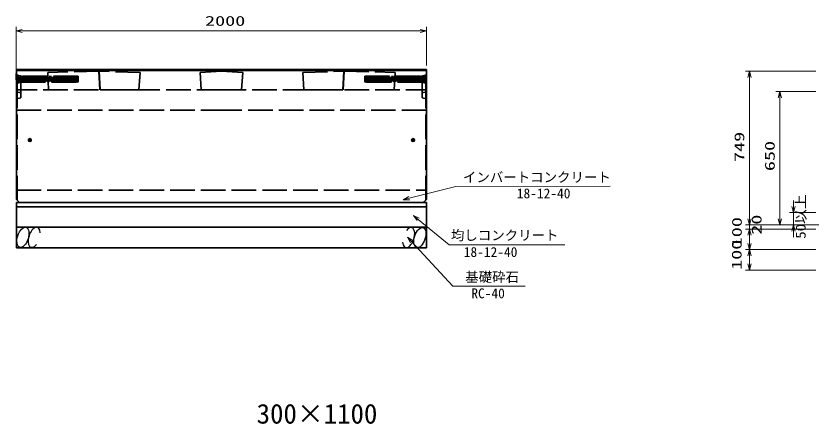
# Model space of a CAD drawing. Units: millimetres on the paper. Extents: x 15 to 1218, y 8 to 859.
# Drawn here: x 448.2 to 644.1, y 435.3 to 534.7 of the extents above; entities that cross this region are included whole.
import ezdxf
from ezdxf.enums import TextEntityAlignment as Align

# ---------------------------------------------------------------- set-up
doc = ezdxf.new("R2010")
doc.units = ezdxf.units.MM
doc.linetypes.add('DASHED', pattern=[7.5, 6, -1.5])
for name, color, linetype, lineweight in [('D-STR-DIM（寸法）', 7, 'Continuous', 13), ('D-STR-HTXT(均しCON-旗)', 7, 'Continuous', 13), ('D-STR-HTXT(基礎砕石-旗)', 7, 'Continuous', 13), ('D-STR-STRF(グリ)', 7, 'Continuous', 25), ('D-STR（構造物）', 1, 'Continuous', 35)]:
    doc.layers.add(name, color=color, linetype=linetype, lineweight=lineweight)
doc.layers.add('D-STR-TXT(文字)', color=7, linetype='Continuous')
doc.styles.add('ＭＳ ゴシック', font='')
doc.styles.get('ＭＳ ゴシック').set_extended_font_data('MS Gothic')

# ---------------------------------------------------------------- blocks, each defined once
blk = doc.blocks.new('_Open30')
at = {"color": 7, "linetype": 'Continuous', "lineweight": 13}
for p, q in [((-1, 0.2679), (0, 0)), ((0, 0), (-1, -0.2679)), ((0, 0), (-1, 0))]:
    blk.add_line(p, q, dxfattribs=at)

msp = doc.modelspace()

# ---------------------------------------------------------------- linework, layer by layer
at = {"layer": 'D-STR-DIM（寸法）'}
for p, q in [((448.178, 521.658), (448.178, 532.037)), ((449.678, 531.037), (546.778, 531.037)), ((548.278, 522.663), (548.278, 532.037)), ((643.306, 521.211), (626.098, 521.211)), ((627.098, 519.711), (627.098, 485.256)), ((643.306, 516.256), (633.525, 516.256)), ((634.525, 514.756), (634.525, 485.256)), ((637.857, 488.256), (637.857, 489.756)), ((627.098, 485.256), (627.098, 486.756)), ((643.295, 486.756), (636.857, 486.756)), ((637.857, 486.756), (637.857, 483.756)), ((643.295, 483.756), (626.098, 483.756)), ((643.295, 483.756), (626.098, 483.756)), ((643.295, 482.756), (626.098, 482.756)), ((643.295, 482.756), (626.098, 482.756)), ((627.098, 483.756), (627.098, 482.756)), ((644.056, 483.756), (633.525, 483.756)), ((642.295, 483.756), (636.857, 483.756)), ((637.857, 482.256), (637.857, 480.756)), ((627.098, 481.256), (627.098, 479.756)), ((627.098, 481.256), (627.098, 479.256)), ((643.295, 477.756), (626.098, 477.756)), ((643.295, 477.756), (626.098, 477.756)), ((627.098, 476.256), (627.098, 474.256)), ((643.295, 472.756), (626.098, 472.756))]:
    msp.add_line(p, q, dxfattribs=at)
at = {"layer": 'D-STR-HTXT(均しCON-旗)'}
for points in [[(593.1, 493.179), (555.467, 493.131), (544.104, 490.267)], [(582.024, 478.897), (553.816, 478.897), (546.257, 485.111)]]:
    msp.add_lwpolyline(points, dxfattribs=at)
at = {"layer": 'D-STR-HTXT(基礎砕石-旗)'}
msp.add_lwpolyline([(572.339, 468.818), (554.768, 468.818), (544.677, 479.684)], dxfattribs=at)
at = {"layer": 'D-STR-STRF(グリ)'}
for centre, major_axis in [((449.842, 480.731), (0.79, 2.421)), ((546.692, 480.684), (-0.79, -2.421))]:
    msp.add_ellipse(centre, major_axis=major_axis, ratio=0.5139, dxfattribs=at)
for centre, start_param, end_param in [((452.583, 480.731), 5.3575563, 10.3750652), ((543.951, 480.684), 2.2159636, 7.2334726)]:
    msp.add_ellipse(centre, major_axis=(0.79, 2.421), ratio=0.5139, start_param=start_param, end_param=end_param, dxfattribs=at)
at = {"layer": 'D-STR（構造物）'}
for p, q in [((448.278, 521.663), (498.278, 521.663)), ((448.278, 489.957), (448.278, 521.663)), ((448.278, 521.413), (498.278, 521.413)), ((548.278, 521.663), (498.278, 521.663)), ((548.278, 521.413), (498.278, 521.413)), ((548.278, 489.957), (548.278, 521.663)), ((448.178, 520.658), (448.278, 520.758)), ((448.178, 519.158), (448.178, 520.658)), ((448.278, 519.058), (448.178, 519.158)), ((468.653, 516.707), (478.153, 516.707)), ((527.903, 516.707), (518.403, 516.707)), ((451.078, 504.457), (451.978, 504.457)), ((451.528, 504.907), (451.528, 504.007)), ((545.478, 504.457), (544.578, 504.457)), ((545.028, 504.907), (545.028, 504.007)), ((449.028, 489.207), (448.278, 489.957)), ((547.528, 489.207), (548.278, 489.957)), ((548.267, 489.207), (448.267, 489.207)), ((448.267, 489.207), (448.267, 488.207)), ((448.267, 488.207), (548.267, 488.207)), ((448.267, 488.207), (548.267, 488.207)), ((448.267, 488.207), (448.267, 483.207)), ((449.028, 489.207), (547.528, 489.207)), ((548.267, 489.207), (548.267, 488.207)), ((548.267, 488.207), (548.267, 483.207)), ((448.267, 483.207), (548.267, 483.207)), ((448.267, 483.207), (448.267, 478.207)), ((448.267, 483.207), (548.267, 483.207)), ((548.267, 483.207), (548.267, 478.207)), ((448.267, 478.207), (548.267, 478.207))]:
    msp.add_line(p, q, dxfattribs=at)
at = {"layer": 'D-STR（構造物）', "linetype": 'DASHED'}
for p, q in [((468.328, 521.208), (455.878, 520.954)), ((468.328, 521.208), (468.592, 516.709)), ((468.403, 521.208), (468.653, 516.707)), ((478.403, 520.958), (468.403, 521.208)), ((498.278, 521.208), (493.103, 520.958)), ((498.278, 521.208), (503.453, 520.958)), ((518.153, 520.958), (528.153, 521.208)), ((528.153, 521.208), (527.903, 516.707)), ((528.228, 521.208), (527.963, 516.709)), ((528.228, 521.208), (540.678, 520.954)), ((448.277, 519.813), (448.956, 520.152)), ((450.777, 520.063), (448.277, 518.813)), ((451.777, 520.063), (448.277, 518.313)), ((448.277, 520.063), (451.277, 518.563)), ((448.277, 519.313), (449.777, 520.063)), ((448.277, 519.563), (450.277, 518.563)), ((449.328, 520.063), (448.278, 520.316)), ((449.229, 520.087), (452.277, 518.563)), ((463.278, 520.063), (449.328, 520.063)), ((452.777, 520.063), (449.777, 518.563)), ((450.277, 520.063), (453.277, 518.563)), ((450.777, 518.563), (453.777, 520.063)), ((454.277, 518.563), (451.277, 520.063)), ((451.777, 518.563), (454.777, 520.063)), ((455.277, 518.563), (452.277, 520.063)), ((452.777, 518.563), (455.777, 520.063)), ((456.277, 518.563), (453.277, 520.063)), ((456.777, 520.063), (453.777, 518.563)), ((454.277, 520.063), (457.277, 518.563)), ((457.777, 520.063), (454.777, 518.563)), ((455.277, 520.063), (458.277, 518.563)), ((458.777, 520.063), (455.777, 518.563)), ((455.878, 520.954), (456.113, 516.707)), ((456.277, 520.063), (459.277, 518.563)), ((456.777, 518.563), (459.777, 520.063)), ((460.277, 518.563), (457.277, 520.063)), ((457.777, 518.563), (460.777, 520.063)), ((461.277, 518.563), (458.277, 520.063)), ((458.777, 518.563), (461.777, 520.063)), ((462.277, 518.563), (459.277, 520.063)), ((459.777, 518.563), (462.777, 520.063)), ((460.277, 520.063), (463.278, 518.562)), ((463.278, 519.813), (460.777, 518.563)), ((461.277, 520.063), (463.278, 519.062)), ((463.278, 519.313), (461.777, 518.563)), ((462.277, 520.063), (463.278, 519.562)), ((463.278, 518.563), (463.278, 520.063)), ((478.153, 516.707), (478.403, 520.958)), ((493.103, 520.958), (493.353, 516.707)), ((503.453, 520.958), (503.203, 516.707)), ((518.403, 516.707), (518.153, 520.958)), ((534.279, 520.063), (533.278, 519.562)), ((535.279, 520.063), (533.278, 519.062)), ((533.278, 520.063), (547.227, 520.063)), ((533.278, 518.563), (533.278, 520.063)), ((536.279, 520.063), (533.278, 518.562)), ((533.278, 519.813), (535.779, 518.563)), ((533.278, 519.313), (534.779, 518.563)), ((536.779, 518.563), (533.779, 520.063)), ((534.279, 518.563), (537.279, 520.063)), ((537.779, 518.563), (534.779, 520.063)), ((535.279, 518.563), (538.279, 520.063)), ((538.779, 518.563), (535.779, 520.063)), ((536.279, 518.563), (539.279, 520.063)), ((539.779, 518.563), (536.779, 520.063)), ((540.279, 520.063), (537.279, 518.563)), ((537.779, 520.063), (540.779, 518.563)), ((541.279, 520.063), (538.279, 518.563)), ((538.779, 520.063), (541.779, 518.563)), ((542.279, 520.063), (539.279, 518.563)), ((539.779, 520.063), (542.779, 518.563)), ((540.279, 518.563), (543.279, 520.063)), ((540.678, 520.954), (540.442, 516.707)), ((543.779, 518.563), (540.779, 520.063)), ((541.279, 518.563), (544.279, 520.063)), ((544.779, 518.563), (541.779, 520.063)), ((542.279, 518.563), (545.279, 520.063)), ((545.779, 518.563), (542.779, 520.063)), ((546.279, 520.063), (543.279, 518.563)), ((543.779, 520.063), (546.779, 518.563)), ((547.326, 520.087), (544.279, 518.563)), ((544.779, 520.063), (548.279, 518.313)), ((548.279, 520.063), (545.279, 518.563)), ((545.779, 520.063), (548.279, 518.813)), ((548.279, 519.563), (546.279, 518.563)), ((548.279, 519.313), (546.779, 520.063)), ((547.227, 520.063), (548.278, 520.316)), ((548.279, 519.813), (547.599, 520.152)), ((449.277, 518.563), (448.277, 519.063)), ((448.278, 518.236), (449.328, 518.563)), ((448.438, 518.207), (448.438, 489.797)), ((449.327, 518.563), (463.278, 518.563)), ((449.328, 514.748), (449.328, 518.563)), ((463.278, 518.813), (462.777, 518.563)), ((533.278, 518.813), (533.779, 518.563)), ((547.229, 518.563), (533.278, 518.563)), ((547.228, 514.748), (547.228, 518.563)), ((548.278, 518.236), (547.228, 518.563)), ((547.279, 518.563), (548.279, 519.063)), ((548.118, 518.207), (548.118, 489.797)), ((498.278, 516.707), (448.278, 516.707)), ((449.328, 515.945), (448.278, 516.214)), ((493.353, 516.707), (498.278, 516.707)), ((498.278, 516.707), (548.278, 516.707)), ((503.203, 516.707), (498.278, 516.707)), ((547.228, 515.945), (548.278, 516.214)), ((448.278, 514.48), (449.328, 514.748)), ((548.278, 514.48), (547.228, 514.748)), ((448.278, 511.707), (498.278, 511.707)), ((548.278, 511.707), (498.278, 511.707)), ((448.267, 492.207), (548.067, 492.207))]:
    msp.add_line(p, q, dxfattribs=at)
at = {"layer": 'D-STR（構造物）'}
for centre, radius in [((451.528, 504.457), 0.35), ((451.528, 504.457), 0.3), ((545.028, 504.457), 0.35), ((545.028, 504.457), 0.3)]:
    msp.add_circle(centre, radius, dxfattribs=at)

# ---------------------------------------------------------------- block references
at = {"layer": 'D-STR-DIM（寸法）', "xscale": 1.5, "yscale": 1.5}
for p, rotation in [((448.178, 531.037), 180), ((627.098, 521.211), 90), ((634.525, 516.256), 90), ((637.857, 486.756), 270), ((627.098, 483.756), 270), ((627.098, 483.756), 270), ((634.525, 483.756), 270), ((627.098, 482.756), 90), ((627.098, 482.756), 90), ((637.857, 483.756), 90), ((627.098, 477.756), 270), ((627.098, 477.756), 90), ((627.098, 472.756), 270)]:
    msp.add_blockref('_Open30', p, dxfattribs=dict(at, rotation=rotation))
msp.add_blockref('_Open30', (548.278, 531.037), dxfattribs=at)
at = {"layer": 'D-STR-HTXT(均しCON-旗)', "xscale": 1.5, "yscale": 1.5}
for p, rotation in [((542.649, 489.9), 194.1476), ((545.099, 486.064), 140.57786)]:
    msp.add_blockref('_Open30', p, dxfattribs=dict(at, rotation=rotation))
at = {"layer": 'D-STR-HTXT(基礎砕石-旗)', "xscale": 1.5, "yscale": 1.5, "rotation": 132.88015}
msp.add_blockref('_Open30', (543.657, 480.783), dxfattribs=at)

# ---------------------------------------------------------------- texts
at = {"layer": 'D-STR-DIM（寸法）', "style": 'ＭＳ ゴシック', "width": 1.5}
msp.add_text('2000', height=2.405, dxfattribs=at).set_placement((494.269, 531.575), align=Align.BOTTOM_LEFT)
at = {"layer": 'D-STR-DIM（寸法）', "style": 'ＭＳ ゴシック'}
for s, width, p in [('749', 1.5, (626.56, 499.104)), ('650', 1.5, (633.988, 496.881)), ('50以上', 1.1, (641.532, 480.399)), ('20', 1.5, (630.769, 481.368)), ('100', 1.5, (625.952, 478.309)), ('100', 1.5, (625.899, 472.806))]:
    msp.add_text(s, height=2.405, rotation=90, dxfattribs=dict(at, width=width)).set_placement(p, align=Align.BOTTOM_LEFT)
at = {"layer": 'D-STR-HTXT(均しCON-旗)', "style": 'ＭＳ ゴシック'}
for s, p in [('インバートコンクリート', (557.197, 493.475)), ('18-12-40', (570.34, 489.528)), ('均しコンクリート', (554.263, 479.308)), ('18-12-40', (557.397, 475.246))]:
    msp.add_text(s, height=2.405, dxfattribs=at).set_placement(p, align=Align.BOTTOM_LEFT)
at = {"layer": 'D-STR-HTXT(基礎砕石-旗)', "style": 'ＭＳ ゴシック'}
for s, p in [('基礎砕石', (557.751, 469.152)), ('RC-40', (559.239, 465.167))]:
    msp.add_text(s, height=2.405, dxfattribs=at).set_placement(p, align=Align.BOTTOM_LEFT)
at = {"layer": 'D-STR-TXT(文字)', "style": 'ＭＳ ゴシック'}
msp.add_text('300×1100', height=4.811, dxfattribs=at).set_placement((506.861, 433.887), align=Align.BOTTOM_LEFT)

doc.saveas('drawing.dxf')
